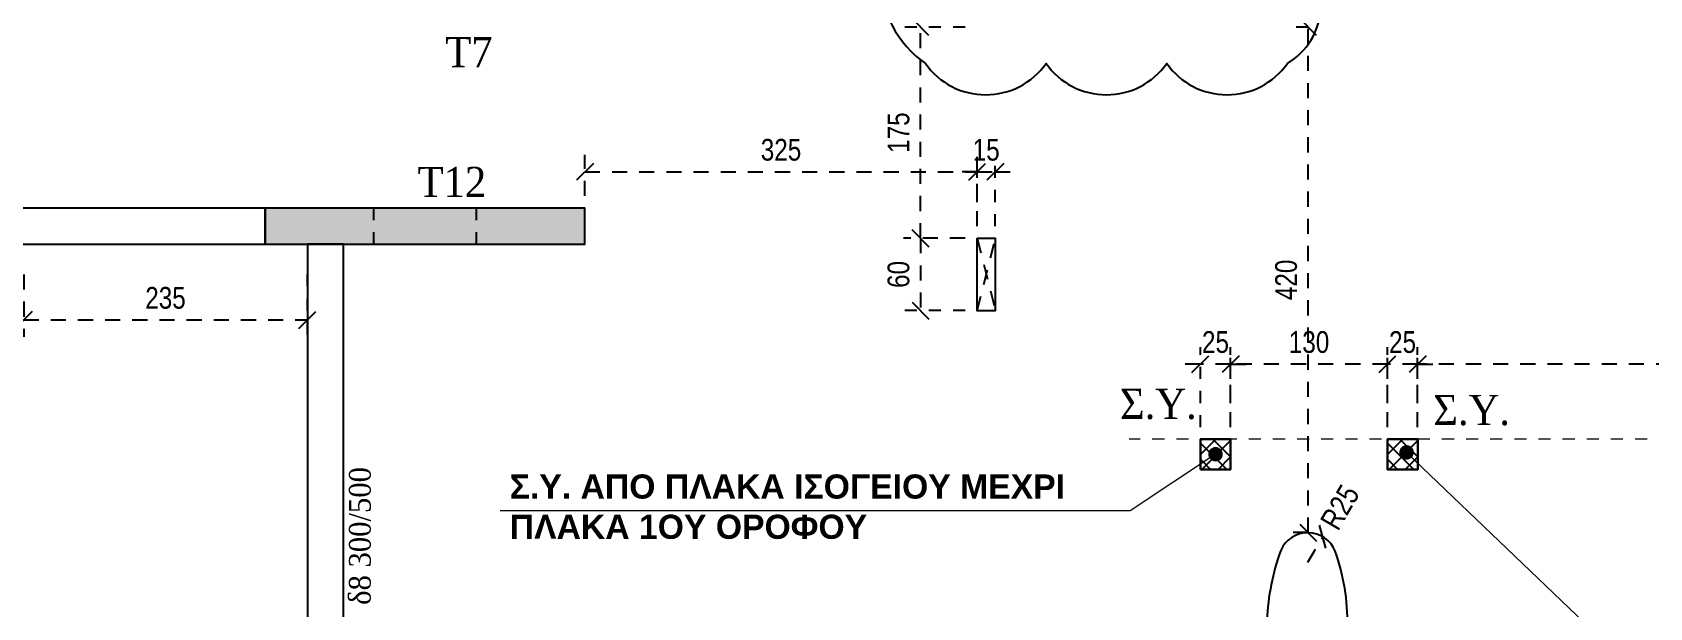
# Model space of a CAD drawing. Header units: millimetres. Extents: x -2171 to 1563, y -1758 to -1505.
# Drawn here: x -1087.41 to -1074.01, y -1610.97 to -1606.2 of the extents above; entities that cross this region are included whole.
import ezdxf

# ---------------------------------------------------------------- set-up
doc = ezdxf.new("R2010")
doc.units = ezdxf.units.MM
doc.header["$PDMODE"] = 32
for name, pattern in [('DASHED2', [0.375, 0.25, -0.125]), ('DOT', [0.025, 0, -0.025]), ('HIDDEN', [0.375, 0.25, -0.125]), ('HIDDEN2', [0.1875, 0.125, -0.0625])]:
    doc.linetypes.add(name, pattern=pattern)
doc.layers.get('Defpoints').update_dxf_attribs({"color": 6})
for name, color, linetype in [('-S_TEXT', 3, 'Continuous'), ('AM_5', 7, 'Continuous'), ('athinas comments', 10, 'Continuous'), ('DIASTASEIS', 7, 'Continuous'), ('Fill_Col', 7, 'Continuous'), ('Fill_Col_1', 8, 'Continuous'), ('Geo_Beam', 7, 'Continuous'), ('Geo_Col', 7, 'Continuous'), ('Geo_Lines', 7, 'Continuous'), ('Geo_Lines_0', 7, 'Continuous'), ('SY', 94, 'Continuous'), ('Text_Beam', 7, 'Continuous'), ('Text_Col_-1', 7, 'Continuous'), ('Text_Col_1', 7, 'Continuous')]:
    doc.layers.add(name, color=color, linetype=linetype)
doc.layers.add('A-ANNO-DIMS', color=1, linetype='Continuous', lineweight=9)
doc.styles.add('1-100', font='arial.ttf', dxfattribs={"width": 0.8})
doc.styles.add('ag', font='arial.ttf', dxfattribs={"height": 0.25})
doc.styles.add('S1TmsNwRmn1088_b_934_161', font='times.ttf', dxfattribs={"width": 0.933629, "height": 0.10875})
doc.styles.add('S1TmsNwRmn11_b_934_161', font='times.ttf', dxfattribs={"width": 0.933629, "height": 0.001087})
doc.styles.get("Standard").update_dxf_attribs({"font": 'tahoma.ttf'})
doc.dimstyles.new('CHRISTOFOROS', dxfattribs={"dimscale": 0.2, "dimtxt": 0.25, "dimasz": 0.6, "dimexe": 0, "dimexo": 0, "dimgap": 0, "dimtad": 0, "dimdec": 0, "dimlfac": 100, "dimzin": 0, "dimdsep": 46, "dimtxsty": 'ag', "dimblk": 'ARCHTICK', "dimcen": 0, "dimclrd": 256, "dimclre": 256, "dimclrt": 1, "dimaunit": 1, "dimadec": 0, "dimazin": 0, "dimtfac": 1, "dimtdec": 0, "dimtofl": 0, "dimtmove": 0, "dimatfit": 3, "dimfxl": 1, "dimtolj": 1, "dimtzin": 0, "dimlwd": -1, "dimlwe": -1, "dimarcsym": 0})
doc.dimstyles.new('Copy of 1-100', dxfattribs={"dimtxt": 0.18, "dimasz": 0.14, "dimexe": 0.14, "dimexo": 0.1, "dimgap": 0.09, "dimtad": 1, "dimdec": 0, "dimlfac": 100, "dimrnd": 5, "dimzin": 5, "dimdsep": 46, "dimtxsty": '1-100', "dimblk": 'OBLIQUE', "dimcen": 0.09, "dimclrd": 1, "dimclre": 1, "dimclrt": 2, "dimadec": 0, "dimazin": 0, "dimtfac": 1, "dimtdec": 0, "dimtix": 1, "dimtmove": 2, "dimatfit": 3, "dimfxl": 5, "dimfxlon": 1, "dimtolj": 1, "dimtzin": 5, "dimarcsym": 0})

# ---------------------------------------------------------------- blocks, each defined once
blk = doc.blocks.new('_Oblique')
at = {"color": 0, "linetype": 'ByBlock', "lineweight": -2}
blk.add_line((-0.5, -0.5), (0.5, 0.5), dxfattribs=at)
blk = doc.blocks.new('*D121')
at = {"layer": 'A-ANNO-DIMS', "color": 1, "linetype": 'DASHED2', "lineweight": -2, "ltscale": 0.5, "transparency": 16777216}
blk.add_line((-1076.84, -1610.59), (-1076.717, -1610.379), dxfattribs=at)
at = {"layer": 'Defpoints', "color": 0, "ltscale": 0.5, "transparency": 16777216}
for p in [(-1076.717, -1610.379), (-1076.84, -1610.59)]:
    blk.add_point(p, dxfattribs=at)
at = {"layer": 'A-ANNO-DIMS', "color": 1, "lineweight": -2, "ltscale": 0.5, "transparency": 16777216, "xscale": 0.14, "yscale": 0.14, "zscale": 0.14, "rotation": 59.75745939656842}
blk.add_blockref('_Oblique', (-1076.717, -1610.379), dxfattribs=at)
at = {"layer": 'A-ANNO-DIMS', "color": 2, "ltscale": 0.5, "transparency": 16777216, "insert": (-1076.574, -1610.135), "char_height": 0.18, "attachment_point": 5, "rotation": 59.7575, "style": '1-100'}
blk.add_mtext('\\A1;R25', dxfattribs=at)
blk = doc.blocks.new('*D124')
at = {"layer": 'A-ANNO-DIMS', "color": 1, "linetype": 'HIDDEN', "lineweight": -2, "ltscale": 0.5, "transparency": 16777216}
blk.add_line((-1087.48, -1608.206), (-1087.48, -1608.723), dxfattribs=at)
at = {"layer": 'A-ANNO-DIMS', "color": 1, "linetype": 'HIDDEN2', "lineweight": -2, "ltscale": 0.5, "transparency": 16777216}
blk.add_line((-1085.13, -1608.204), (-1085.13, -1608.723), dxfattribs=at)
at = {"layer": 'A-ANNO-DIMS', "color": 1, "linetype": 'DASHED2', "lineweight": -2, "ltscale": 0.5, "transparency": 16777216}
blk.add_line((-1087.48, -1608.583), (-1085.13, -1608.583), dxfattribs=at)
at = {"layer": 'Defpoints', "color": 0, "ltscale": 0.5, "transparency": 16777216}
for p in [(-1087.48, -1608.106), (-1085.13, -1608.104), (-1085.13, -1608.583)]:
    blk.add_point(p, dxfattribs=at)
at = {"layer": 'A-ANNO-DIMS', "color": 1, "lineweight": -2, "ltscale": 0.5, "transparency": 16777216, "xscale": 0.14, "yscale": 0.14, "zscale": 0.14, "rotation": 180}
blk.add_blockref('_Oblique', (-1087.48, -1608.583), dxfattribs=at)
at = {"layer": 'A-ANNO-DIMS', "color": 1, "lineweight": -2, "ltscale": 0.5, "transparency": 16777216, "xscale": 0.14, "yscale": 0.14, "zscale": 0.14}
blk.add_blockref('_Oblique', (-1085.13, -1608.583), dxfattribs=at)
at = {"layer": 'A-ANNO-DIMS', "color": 2, "ltscale": 0.5, "transparency": 16777216, "insert": (-1086.305, -1608.401), "char_height": 0.18, "attachment_point": 5, "style": '1-100'}
blk.add_mtext('\\A1;235', dxfattribs=at)
blk = doc.blocks.new('*D125')
at = {"layer": 'A-ANNO-DIMS', "color": 1, "linetype": 'HIDDEN', "lineweight": -2, "ltscale": 0.5, "transparency": 16777216}
blk.add_line((-1082.83, -1607.556), (-1082.83, -1607.216), dxfattribs=at)
at = {"layer": 'A-ANNO-DIMS', "color": 1, "linetype": 'HIDDEN2', "lineweight": -2, "ltscale": 0.5, "transparency": 16777216}
blk.add_line((-1079.58, -1607.806), (-1079.58, -1607.216), dxfattribs=at)
at = {"layer": 'A-ANNO-DIMS', "color": 1, "linetype": 'DASHED2', "lineweight": -2, "ltscale": 0.5, "transparency": 16777216}
blk.add_line((-1082.83, -1607.356), (-1079.58, -1607.356), dxfattribs=at)
at = {"layer": 'Defpoints', "color": 0, "ltscale": 0.5, "transparency": 16777216}
for p in [(-1079.58, -1607.356), (-1082.83, -1607.656), (-1079.58, -1607.906)]:
    blk.add_point(p, dxfattribs=at)
at = {"layer": 'A-ANNO-DIMS', "color": 1, "lineweight": -2, "ltscale": 0.5, "transparency": 16777216, "xscale": 0.14, "yscale": 0.14, "zscale": 0.14, "rotation": 180}
blk.add_blockref('_Oblique', (-1082.83, -1607.356), dxfattribs=at)
at = {"layer": 'A-ANNO-DIMS', "color": 1, "lineweight": -2, "ltscale": 0.5, "transparency": 16777216, "xscale": 0.14, "yscale": 0.14, "zscale": 0.14}
blk.add_blockref('_Oblique', (-1079.58, -1607.356), dxfattribs=at)
at = {"layer": 'A-ANNO-DIMS', "color": 2, "ltscale": 0.5, "transparency": 16777216, "insert": (-1081.205, -1607.174), "char_height": 0.18, "attachment_point": 5, "style": '1-100'}
blk.add_mtext('\\A1;325', dxfattribs=at)
blk = doc.blocks.new('*D126')
at = {"layer": 'A-ANNO-DIMS', "color": 1, "linetype": 'HIDDEN', "lineweight": -2, "ltscale": 0.5, "transparency": 16777216}
blk.add_line((-1079.58, -1607.806), (-1079.58, -1607.216), dxfattribs=at)
at = {"layer": 'A-ANNO-DIMS', "color": 1, "linetype": 'HIDDEN2', "lineweight": -2, "ltscale": 0.5, "transparency": 16777216}
blk.add_line((-1079.43, -1607.806), (-1079.43, -1607.216), dxfattribs=at)
at = {"layer": 'A-ANNO-DIMS', "color": 1, "linetype": 'DASHED2', "lineweight": -2, "ltscale": 0.5, "transparency": 16777216}
for p, q in [((-1079.58, -1607.356), (-1079.72, -1607.356)), ((-1079.58, -1607.356), (-1079.43, -1607.356)), ((-1079.43, -1607.356), (-1079.29, -1607.356))]:
    blk.add_line(p, q, dxfattribs=at)
at = {"layer": 'Defpoints', "color": 0, "ltscale": 0.5, "transparency": 16777216}
for p in [(-1079.43, -1607.356), (-1079.58, -1607.906), (-1079.43, -1607.906)]:
    blk.add_point(p, dxfattribs=at)
at = {"layer": 'A-ANNO-DIMS', "color": 1, "lineweight": -2, "ltscale": 0.5, "transparency": 16777216, "xscale": 0.14, "yscale": 0.14, "zscale": 0.14}
blk.add_blockref('_Oblique', (-1079.58, -1607.356), dxfattribs=at)
at = {"layer": 'A-ANNO-DIMS', "color": 1, "lineweight": -2, "ltscale": 0.5, "transparency": 16777216, "xscale": 0.14, "yscale": 0.14, "zscale": 0.14, "rotation": 180}
blk.add_blockref('_Oblique', (-1079.43, -1607.356), dxfattribs=at)
at = {"layer": 'A-ANNO-DIMS', "color": 2, "ltscale": 0.5, "transparency": 16777216, "insert": (-1079.505, -1607.174), "char_height": 0.18, "attachment_point": 5, "style": '1-100'}
blk.add_mtext('\\A1;15', dxfattribs=at)
blk = doc.blocks.new('*D127')
at = {"layer": 'A-ANNO-DIMS', "color": 1, "linetype": 'HIDDEN2', "lineweight": -2, "ltscale": 0.5, "transparency": 16777216}
blk.add_line((-1079.68, -1606.156), (-1080.189, -1606.156), dxfattribs=at)
at = {"layer": 'A-ANNO-DIMS', "color": 1, "linetype": 'DASHED2', "lineweight": -2, "ltscale": 0.5, "transparency": 16777216}
blk.add_line((-1080.049, -1607.906), (-1080.049, -1606.156), dxfattribs=at)
at = {"layer": 'A-ANNO-DIMS', "color": 1, "linetype": 'HIDDEN', "lineweight": -2, "ltscale": 0.5, "transparency": 16777216}
blk.add_line((-1079.68, -1607.906), (-1080.189, -1607.906), dxfattribs=at)
at = {"layer": 'Defpoints', "color": 0, "ltscale": 0.5, "transparency": 16777216}
for p in [(-1080.049, -1606.156), (-1079.58, -1606.156), (-1079.58, -1607.906)]:
    blk.add_point(p, dxfattribs=at)
at = {"layer": 'A-ANNO-DIMS', "color": 1, "lineweight": -2, "ltscale": 0.5, "transparency": 16777216, "xscale": 0.14, "yscale": 0.14, "zscale": 0.14}
for p, rotation in [((-1080.049, -1606.156), 90), ((-1080.049, -1607.906), 270)]:
    blk.add_blockref('_Oblique', p, dxfattribs=dict(at, rotation=rotation))
at = {"layer": 'A-ANNO-DIMS', "color": 2, "ltscale": 0.5, "transparency": 16777216, "insert": (-1080.231, -1607.031), "char_height": 0.18, "attachment_point": 5, "rotation": 90, "style": '1-100'}
blk.add_mtext('\\A1;175', dxfattribs=at)
blk = doc.blocks.new('*D128')
at = {"layer": 'A-ANNO-DIMS', "color": 1, "linetype": 'HIDDEN', "lineweight": -2, "ltscale": 0.5, "transparency": 16777216}
blk.add_line((-1079.68, -1607.906), (-1080.189, -1607.906), dxfattribs=at)
at = {"layer": 'A-ANNO-DIMS', "color": 1, "linetype": 'DASHED2', "lineweight": -2, "ltscale": 0.5, "transparency": 16777216}
blk.add_line((-1080.049, -1607.906), (-1080.049, -1608.506), dxfattribs=at)
at = {"layer": 'A-ANNO-DIMS', "color": 1, "linetype": 'HIDDEN2', "lineweight": -2, "ltscale": 0.5, "transparency": 16777216}
blk.add_line((-1079.68, -1608.506), (-1080.189, -1608.506), dxfattribs=at)
at = {"layer": 'Defpoints', "color": 0, "ltscale": 0.5, "transparency": 16777216}
for p in [(-1079.58, -1607.906), (-1080.049, -1608.506), (-1079.58, -1608.506)]:
    blk.add_point(p, dxfattribs=at)
at = {"layer": 'A-ANNO-DIMS', "color": 1, "lineweight": -2, "ltscale": 0.5, "transparency": 16777216, "xscale": 0.14, "yscale": 0.14, "zscale": 0.14}
for p, rotation in [((-1080.049, -1607.906), 90), ((-1080.049, -1608.506), 270)]:
    blk.add_blockref('_Oblique', p, dxfattribs=dict(at, rotation=rotation))
at = {"layer": 'A-ANNO-DIMS', "color": 2, "ltscale": 0.5, "transparency": 16777216, "insert": (-1080.231, -1608.206), "char_height": 0.18, "attachment_point": 5, "rotation": 90, "style": '1-100'}
blk.add_mtext('\\A1;60', dxfattribs=at)
blk = doc.blocks.new('*D727')
at = {"layer": 'Defpoints', "color": 0, "ltscale": 0.5, "transparency": 16777216}
for p in [(-1076.837, -1606.156), (-1076.837, -1606.156), (-1076.837, -1610.345)]:
    blk.add_point(p, dxfattribs=at)
at = {"layer": 'DIASTASEIS', "color": 1, "linetype": 'HIDDEN2', "lineweight": -2, "ltscale": 0.5, "transparency": 16777216}
blk.add_line((-1076.837, -1606.156), (-1076.977, -1606.156), dxfattribs=at)
at = {"layer": 'DIASTASEIS', "color": 1, "linetype": 'DASHED2', "lineweight": -2, "ltscale": 0.5, "transparency": 16777216}
blk.add_line((-1076.837, -1610.345), (-1076.837, -1606.156), dxfattribs=at)
at = {"layer": 'DIASTASEIS', "color": 1, "linetype": 'HIDDEN', "lineweight": -2, "ltscale": 0.5, "transparency": 16777216}
blk.add_line((-1076.837, -1610.345), (-1076.977, -1610.345), dxfattribs=at)
at = {"layer": 'DIASTASEIS', "color": 1, "lineweight": -2, "ltscale": 0.5, "transparency": 16777216, "xscale": 0.14, "yscale": 0.14, "zscale": 0.14}
for p, rotation in [((-1076.837, -1606.156), 90), ((-1076.837, -1610.345), 270)]:
    blk.add_blockref('_Oblique', p, dxfattribs=dict(at, rotation=rotation))
at = {"layer": 'DIASTASEIS', "color": 2, "ltscale": 0.5, "transparency": 16777216, "insert": (-1077.019, -1608.251), "char_height": 0.18, "attachment_point": 5, "rotation": 90, "style": '1-100'}
blk.add_mtext('\\A1;420', dxfattribs=at)
blk = doc.blocks.new('_ArchTick')
at = {"color": 0, "linetype": 'ByBlock', "const_width": 0.15}
blk.add_lwpolyline([(-0.5, -0.5), (0.5, 0.5)], dxfattribs=at)
blk = doc.blocks.new('*D1480')
at = {"layer": 'AM_5', "color": 1, "linetype": 'HIDDEN2', "lineweight": -2, "ltscale": 0.5, "transparency": 16777216}
blk.add_line((-1075.93, -1609.471), (-1075.93, -1608.809), dxfattribs=at)
at = {"layer": 'AM_5', "color": 1, "linetype": 'HIDDEN', "lineweight": -2, "ltscale": 0.5, "transparency": 16777216}
blk.add_line((-1068.43, -1609.471), (-1068.43, -1608.809), dxfattribs=at)
at = {"layer": 'AM_5', "color": 1, "linetype": 'DASHED2', "lineweight": -2, "ltscale": 0.5, "transparency": 16777216}
blk.add_line((-1068.43, -1608.949), (-1075.93, -1608.949), dxfattribs=at)
at = {"layer": 'Defpoints', "color": 0, "ltscale": 0.5, "transparency": 16777216}
for p in [(-1075.93, -1608.949), (-1075.93, -1609.571), (-1068.43, -1609.571)]:
    blk.add_point(p, dxfattribs=at)
at = {"layer": 'AM_5', "color": 1, "lineweight": -2, "ltscale": 0.5, "transparency": 16777216, "xscale": 0.14, "yscale": 0.14, "zscale": 0.14, "rotation": 180}
blk.add_blockref('_Oblique', (-1075.93, -1608.949), dxfattribs=at)
at = {"layer": 'AM_5', "color": 1, "lineweight": -2, "ltscale": 0.5, "transparency": 16777216, "xscale": 0.14, "yscale": 0.14, "zscale": 0.14}
blk.add_blockref('_Oblique', (-1068.43, -1608.949), dxfattribs=at)
at = {"layer": 'AM_5', "color": 2, "ltscale": 0.5, "transparency": 16777216, "insert": (-1072.18, -1608.767), "char_height": 0.18, "attachment_point": 5, "style": '1-100'}
blk.add_mtext('\\A1;750', dxfattribs=at)
blk = doc.blocks.new('*D1481')
at = {"layer": 'AM_5', "color": 1, "linetype": 'HIDDEN2', "lineweight": -2, "ltscale": 0.5, "transparency": 16777216}
blk.add_line((-1076.18, -1609.471), (-1076.18, -1608.809), dxfattribs=at)
at = {"layer": 'AM_5', "color": 1, "linetype": 'HIDDEN', "lineweight": -2, "ltscale": 0.5, "transparency": 16777216}
blk.add_line((-1075.93, -1609.471), (-1075.93, -1608.809), dxfattribs=at)
at = {"layer": 'AM_5', "color": 1, "linetype": 'DASHED2', "lineweight": -2, "ltscale": 0.5, "transparency": 16777216}
for p, q in [((-1076.18, -1608.949), (-1076.32, -1608.949)), ((-1075.93, -1608.949), (-1076.18, -1608.949)), ((-1075.93, -1608.949), (-1075.79, -1608.949))]:
    blk.add_line(p, q, dxfattribs=at)
at = {"layer": 'Defpoints', "color": 0, "ltscale": 0.5, "transparency": 16777216}
for p in [(-1076.18, -1608.949), (-1076.18, -1609.571), (-1075.93, -1609.571)]:
    blk.add_point(p, dxfattribs=at)
at = {"layer": 'AM_5', "color": 1, "lineweight": -2, "ltscale": 0.5, "transparency": 16777216, "xscale": 0.14, "yscale": 0.14, "zscale": 0.14}
blk.add_blockref('_Oblique', (-1076.18, -1608.949), dxfattribs=at)
at = {"layer": 'AM_5', "color": 1, "lineweight": -2, "ltscale": 0.5, "transparency": 16777216, "xscale": 0.14, "yscale": 0.14, "zscale": 0.14, "rotation": 180}
blk.add_blockref('_Oblique', (-1075.93, -1608.949), dxfattribs=at)
at = {"layer": 'AM_5', "color": 2, "ltscale": 0.5, "transparency": 16777216, "insert": (-1076.055, -1608.767), "char_height": 0.18, "attachment_point": 5, "style": '1-100'}
blk.add_mtext('\\A1;25', dxfattribs=at)
blk = doc.blocks.new('*D1482')
at = {"layer": 'AM_5', "color": 1, "linetype": 'HIDDEN2', "lineweight": -2, "ltscale": 0.5, "transparency": 16777216}
blk.add_line((-1077.48, -1609.471), (-1077.48, -1608.809), dxfattribs=at)
at = {"layer": 'AM_5', "color": 1, "linetype": 'HIDDEN', "lineweight": -2, "ltscale": 0.5, "transparency": 16777216}
blk.add_line((-1076.18, -1609.471), (-1076.18, -1608.809), dxfattribs=at)
at = {"layer": 'AM_5', "color": 1, "linetype": 'DASHED2', "lineweight": -2, "ltscale": 0.5, "transparency": 16777216}
blk.add_line((-1076.18, -1608.949), (-1077.48, -1608.949), dxfattribs=at)
at = {"layer": 'Defpoints', "color": 0, "ltscale": 0.5, "transparency": 16777216}
for p in [(-1077.48, -1608.949), (-1077.48, -1609.571), (-1076.18, -1609.571)]:
    blk.add_point(p, dxfattribs=at)
at = {"layer": 'AM_5', "color": 1, "lineweight": -2, "ltscale": 0.5, "transparency": 16777216, "xscale": 0.14, "yscale": 0.14, "zscale": 0.14, "rotation": 180}
blk.add_blockref('_Oblique', (-1077.48, -1608.949), dxfattribs=at)
at = {"layer": 'AM_5', "color": 1, "lineweight": -2, "ltscale": 0.5, "transparency": 16777216, "xscale": 0.14, "yscale": 0.14, "zscale": 0.14}
blk.add_blockref('_Oblique', (-1076.18, -1608.949), dxfattribs=at)
at = {"layer": 'AM_5', "color": 2, "ltscale": 0.5, "transparency": 16777216, "insert": (-1076.83, -1608.767), "char_height": 0.18, "attachment_point": 5, "style": '1-100'}
blk.add_mtext('\\A1;130', dxfattribs=at)
blk = doc.blocks.new('*D1483')
at = {"layer": 'AM_5', "color": 1, "linetype": 'HIDDEN2', "lineweight": -2, "ltscale": 0.5, "transparency": 16777216}
blk.add_line((-1077.73, -1609.471), (-1077.73, -1608.809), dxfattribs=at)
at = {"layer": 'AM_5', "color": 1, "linetype": 'HIDDEN', "lineweight": -2, "ltscale": 0.5, "transparency": 16777216}
blk.add_line((-1077.48, -1609.471), (-1077.48, -1608.809), dxfattribs=at)
at = {"layer": 'AM_5', "color": 1, "linetype": 'DASHED2', "lineweight": -2, "ltscale": 0.5, "transparency": 16777216}
for p, q in [((-1077.73, -1608.949), (-1077.87, -1608.949)), ((-1077.48, -1608.949), (-1077.73, -1608.949)), ((-1077.48, -1608.949), (-1077.34, -1608.949))]:
    blk.add_line(p, q, dxfattribs=at)
at = {"layer": 'Defpoints', "color": 0, "ltscale": 0.5, "transparency": 16777216}
for p in [(-1077.73, -1608.949), (-1077.73, -1609.571), (-1077.48, -1609.571)]:
    blk.add_point(p, dxfattribs=at)
at = {"layer": 'AM_5', "color": 1, "lineweight": -2, "ltscale": 0.5, "transparency": 16777216, "xscale": 0.14, "yscale": 0.14, "zscale": 0.14}
blk.add_blockref('_Oblique', (-1077.73, -1608.949), dxfattribs=at)
at = {"layer": 'AM_5', "color": 1, "lineweight": -2, "ltscale": 0.5, "transparency": 16777216, "xscale": 0.14, "yscale": 0.14, "zscale": 0.14, "rotation": 180}
blk.add_blockref('_Oblique', (-1077.48, -1608.949), dxfattribs=at)
at = {"layer": 'AM_5', "color": 2, "ltscale": 0.5, "transparency": 16777216, "insert": (-1077.605, -1608.767), "char_height": 0.18, "attachment_point": 5, "style": '1-100'}
blk.add_mtext('\\A1;25', dxfattribs=at)

msp = doc.modelspace()

# ---------------------------------------------------------------- hatches: boundary and pattern name
at = {"layer": 'Fill_Col'}
msp.add_hatch(color=252, dxfattribs=at).paths.add_polyline_path([(-1085.4797, -1607.956), (-1082.8297, -1607.956), (-1082.8297, -1607.656), (-1085.4797, -1607.656)])
at = {"layer": 'Fill_Col_1', "linetype": 'Continuous', "ltscale": 0.5, "transparency": 33554687}
h = msp.add_hatch(dxfattribs=at)
h.set_pattern_fill('ANSI37', color=253, scale=0.03)
h.set_pattern_definition([(45, (1045.85678, 320.31876), (-0.067351921, 0.067351921), []), (135, (1045.85678, 320.31876), (-0.067351921, -0.067351921), [])])
h.paths.add_polyline_path([(-1077.7297, -1609.8206), (-1077.4796, -1609.8206), (-1077.4796, -1609.5706), (-1077.7297, -1609.5706)])
h = msp.add_hatch(dxfattribs=at)
h.set_pattern_fill('ANSI37', color=253, scale=0.03)
h.set_pattern_definition([(45, (1047.40677, 320.31876), (-0.067351921, 0.067351921), []), (135, (1047.40677, 320.31876), (-0.067351921, -0.067351921), [])])
h.paths.add_polyline_path([(-1076.1797, -1609.8206), (-1075.9296, -1609.8206), (-1075.9296, -1609.5706), (-1076.1797, -1609.5706)])

# ---------------------------------------------------------------- linework, layer by layer
at = {"color": 2, "linetype": 'HIDDEN', "ltscale": 0.5}
for p, q in [((-1079.5796, -1607.906), (-1079.4296, -1608.5062)), ((-1079.5796, -1608.5062), (-1079.4296, -1607.906))]:
    msp.add_line(p, q, dxfattribs=at)
at = {"color": 6}
for points in [[(-1077.7297, -1609.8205), (-1077.4796, -1609.8205), (-1077.4796, -1609.5706), (-1077.7297, -1609.5706)], [(-1076.1796, -1609.5706), (-1075.9296, -1609.5706), (-1075.9296, -1609.8206), (-1076.1796, -1609.8206)]]:
    msp.add_lwpolyline(points, close=True, dxfattribs=at)
at = {"layer": 'A-ANNO-DIMS', "linetype": 'DOT', "ltscale": 3}
msp.add_line((-1064.8288, -1609.5701), (-1078.3191, -1609.5701), dxfattribs=at)
at = {"layer": 'athinas comments'}
msp.add_lwpolyline([(-1080.0092, -1606.4574, 0.5205671), (-1079.0092, -1606.4574, 0.5205671), (-1078.0092, -1606.4574, 0.5205671), (-1077.0092, -1606.4574, 0.5205671), (-1076.9387, -1605.5279, 0.5205671), (-1077.2223, -1604.8114, 0.5205671), (-1078.2223, -1604.8114, 0.5205671), (-1079.2223, -1604.8114, 0.5205671), (-1080.0092, -1605.0245, 0.5205671)], format="xyb", close=True, dxfattribs=at)
at = {"layer": 'Geo_Beam', "color": 94}
for points in [[(-1092.2796, -1607.956), (-1085.4797, -1607.956), (-1085.4797, -1607.656), (-1092.2796, -1607.656)], [(-1084.8296, -1612.156), (-1084.8296, -1607.956), (-1085.1296, -1607.956), (-1085.1296, -1612.156)]]:
    msp.add_lwpolyline(points, close=True, dxfattribs=at)
at = {"layer": 'Geo_Col', "color": 94}
msp.add_lwpolyline([(-1085.4797, -1607.956), (-1082.8297, -1607.956), (-1082.8297, -1607.656), (-1085.4797, -1607.656)], close=True, dxfattribs=at)
at = {"layer": 'Geo_Col', "color": 94, "linetype": 'DOT'}
for points in [[(-1085.4797, -1607.956), (-1084.5797, -1607.956), (-1084.5797, -1607.656), (-1085.4797, -1607.656)], [(-1082.8297, -1607.656), (-1083.7297, -1607.656), (-1083.7297, -1607.956), (-1082.8297, -1607.956)]]:
    msp.add_lwpolyline(points, close=True, dxfattribs=at)
at = {"layer": 'Geo_Lines', "color": 94}
msp.add_lwpolyline([(-1105.5772, -1602.356), (-1076.4796, -1602.356), (-1076.4796, -1600.9906), (-1061.0679, -1600.9906, -0.4198849), (-1058.8758, -1603.2255), (-1059.9301, -1612.6262, -0.3947332), (-1065.5435, -1617.4237), (-1074.9546, -1616.9433, -0.4049166), (-1076.8887, -1614.8684), (-1076.5104, -1611.1198, 0.0864711), (-1076.6129, -1610.4984, 0.6667063), (-1077.0647, -1610.4934, 0.0742106), (-1077.1796, -1611.0687), (-1077.1799, -1615.0465, -0.4141148), (-1079.139, -1617.006), (-1083.5141, -1617.0062, -0.414237), (-1084.9796, -1615.5407), (-1084.9796, -1615.0362), (-1085.3796, -1615.0362), (-1085.3796, -1615.4133, -0.4301222), (-1086.7575, -1616.7187), (-1098.0612, -1616.3463, -0.4610985), (-1106.2777, -1606.0553)], format="xyb", close=True, dxfattribs=at)
msp.add_lwpolyline([(-1079.5796, -1607.906), (-1079.4296, -1607.906), (-1079.4296, -1608.5062), (-1079.5796, -1608.5062)], close=True, dxfattribs=at)
at = {"layer": 'Geo_Lines_0', "color": 94, "elevation": 0}
msp.add_lwpolyline([(-1077.7297, -1609.8206), (-1077.7297, -1609.5706), (-1077.4797, -1609.5706), (-1077.4797, -1609.8206)], close=True, dxfattribs=at)
at = {"layer": 'SY'}
for points in [[(-1077.7297, -1609.8206), (-1077.4796, -1609.8206), (-1077.4796, -1609.5706), (-1077.7297, -1609.5706)], [(-1076.1797, -1609.8206), (-1075.9296, -1609.8206), (-1075.9296, -1609.5706), (-1076.1797, -1609.5706)]]:
    msp.add_lwpolyline(points, close=True, dxfattribs=at)

# ---------------------------------------------------------------- texts
at = {"layer": '-S_TEXT', "insert": (-1083.4529, -1609.8629, 0), "char_height": 0.2, "attachment_point": 1}
msp.add_mtext_dynamic_manual_height_columns('\\A1;{\\fArial|b1|i0|c161|p34;Σ.Υ. ΑΠΟ ΠΛΑΚΑ ΙΣΟΓΕΙΟΥ ΜΕΧΡΙ \\PΠΛΑΚΑ 1ΟΥ ΟΡΟΦΟΥ}', width=9.978535, gutter_width=1.2, heights=[1.0598], dxfattribs=at)
at = {"layer": 'Text_Beam', "color": 3, "style": 'S1TmsNwRmn1088_b_934_161', "width": 0.933629}
msp.add_text(' δ8 300/500', height=0.18, rotation=90, dxfattribs=at).set_placement((-1084.6046, -1611.0071))
at = {"layer": 'Text_Col_-1', "color": 200, "style": 'S1TmsNwRmn11_b_934_161', "width": 0.933629}
for s, p in [('T7', (-1083.9866, -1606.4892)), ('T12', (-1084.2156, -1607.5646))]:
    msp.add_text(s, height=0.25, dxfattribs=at).set_placement(p)
at = {"layer": 'Text_Col_1', "color": 200, "style": 'S1TmsNwRmn11_b_934_161', "width": 0.933629}
for p in [(-1078.3968, -1609.4028), (-1075.8013, -1609.4534)]:
    msp.add_text('Σ.Υ.', height=0.25, dxfattribs=at).set_placement(p)

# ---------------------------------------------------------------- dimensions: what is measured, and where the dimension line sits
at = {"layer": 'A-ANNO-DIMS', "ltscale": 0.5}
for base, p2, picture, middle in [((-1080.0489, -1606.156), (-1079.5796, -1606.156), '*D127', (-1080.2308, -1607.031)), ((-1080.0489, -1608.5062), (-1079.5796, -1608.5062), '*D128', (-1080.2308, -1608.2061))]:
    dim = msp.add_linear_dim(base=base, p1=(-1079.5796, -1607.906), p2=p2, angle=90, dimstyle='Copy of 1-100', dxfattribs=at)
    dim.commit()
    dim.dimension.update_dxf_attribs({"geometry": picture, "text_midpoint": middle})
for base, p1, p2, picture, middle in [((-1079.5796, -1607.3556), (-1082.8297, -1607.656), (-1079.5796, -1607.906), '*D125', (-1081.2047, -1607.1736)), ((-1079.4296, -1607.3556), (-1079.5796, -1607.906), (-1079.4296, -1607.906), '*D126', (-1079.5046, -1607.1737)), ((-1085.1296, -1608.5829), (-1087.4796, -1608.1058), (-1085.1296, -1608.1038), '*D124', (-1086.3046, -1608.401))]:
    dim = msp.add_linear_dim(base=base, p1=p1, p2=p2, dimstyle='Copy of 1-100', dxfattribs=at)
    dim.commit()
    dim.dimension.update_dxf_attribs({"geometry": picture, "text_midpoint": middle})
dim = msp.add_radius_dim(center=(-1076.8399, -1610.59), mpoint=(-1076.7166, -1610.3786), dimstyle='Copy of 1-100', dxfattribs=at)
dim.commit()
dim.dimension.update_dxf_attribs({"geometry": '*D121', "text_midpoint": (-1076.5745, -1610.1348), "dimtype": 132})
at = {"layer": 'AM_5', "ltscale": 0.5}
for base, p1, p2, picture, middle in [((-1077.7297, -1608.9493), (-1077.4796, -1609.5706), (-1077.7297, -1609.5706), '*D1483', (-1077.6046, -1608.7674)), ((-1077.4796, -1608.9493), (-1076.1796, -1609.5706), (-1077.4796, -1609.5706), '*D1482', (-1076.8296, -1608.7673)), ((-1076.1796, -1608.9493), (-1075.9296, -1609.5706), (-1076.1796, -1609.5706), '*D1481', (-1076.0546, -1608.7674)), ((-1075.9296, -1608.9493), (-1068.4297, -1609.5706), (-1075.9296, -1609.5706), '*D1480', (-1072.1796, -1608.7674))]:
    dim = msp.add_linear_dim(base=base, p1=p1, p2=p2, dimstyle='Copy of 1-100', dxfattribs=at)
    dim.commit()
    dim.dimension.update_dxf_attribs({"geometry": picture, "text_midpoint": middle})
at = {"layer": 'DIASTASEIS', "ltscale": 0.5}
dim = msp.add_linear_dim(base=(-1076.8371, -1606.156), p1=(-1076.8371, -1610.3453), p2=(-1076.8371, -1606.156), angle=90, dimstyle='Copy of 1-100', dxfattribs=at)
dim.commit()
dim.dimension.update_dxf_attribs({"geometry": '*D727', "text_midpoint": (-1077.019, -1608.2507)})

# ---------------------------------------------------------------- leaders
at = {"layer": 'A-ANNO-DIMS', "linetype": 'Continuous'}
for points in [[(-1077.6046, -1609.6956, 0), (-1078.313, -1610.1645, 0), (-1083.5323, -1610.1645, 0)], [(-1076.0218, -1609.6798, 0), (-1074.4838, -1611.1542, 0), (-1069.2646, -1611.1542, 0)]]:
    msp.add_leader(points, dimstyle='CHRISTOFOROS', override={"dimclrd": 1, "dimldrblk": 'Dot', "dimfxl": 0.1, "dimfxlon": 1, "dimarcsym": 1}, dxfattribs=at)

doc.saveas('drawing.dxf')
